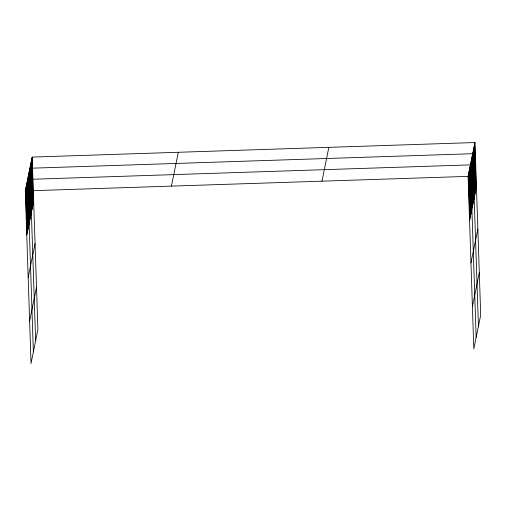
<?xml version="1.0" encoding="UTF-8"?>
<svg xmlns="http://www.w3.org/2000/svg" width="506" height="506" viewBox="0 0 506 506"><rect width="100%" height="100%" fill="white"/><g stroke="black" fill="none" stroke-linecap="round" stroke-linejoin="round"><path stroke-width="0.76" d="M32.182 157.088L37.906 329.627L31.024 363.46L25.3 190.92L32.182 157.088L474.976 142.54L480.7 315.08L473.818 348.912L468.094 176.373L474.976 142.54M26.767 235.069L33.643 201.236M28.172 277.44L35.053 243.607M29.62 321.089L36.502 287.256M171.42 186.119L178.302 152.287M321.974 181.173L328.856 147.341M469.562 220.521L476.443 186.689M470.966 262.892L477.847 229.06M472.414 306.541L479.296 272.709M25.3 190.92L468.094 176.373M474.691 143.932L476.159 188.08M474.407 145.33L475.874 189.478M474.122 146.727L475.589 190.876M473.844 148.119L475.305 192.267M473.559 149.517L475.02 193.665M473.274 150.914L474.736 195.063M472.99 152.306L474.451 196.454M478.429 326.243L472.705 153.704L29.911 168.251L35.635 340.791M472.421 155.102L473.888 199.25M472.136 156.493L473.603 200.642M471.851 157.891L473.319 202.039M471.573 159.289L473.034 203.431M471.288 160.68L472.749 204.829M471.004 162.078L472.465 206.227M470.719 163.476L472.18 207.618M476.159 337.413L470.435 164.867L27.64 179.415L33.364 351.961M470.144 166.303L471.605 210.452M469.853 167.745L471.314 211.894M469.555 169.181L471.023 213.33M469.264 170.617L470.732 214.765M468.973 172.059L470.435 216.207M468.682 173.495L470.144 217.643M468.385 174.931L469.853 219.079M31.897 158.479L33.364 202.628M31.612 159.877L33.08 204.026M31.328 161.275L32.795 205.423M31.043 162.666L32.51 206.815M30.758 164.064L32.226 208.213M30.48 165.462L31.941 209.61M30.196 166.853L31.657 211.002M29.626 169.649L31.094 213.798M29.342 171.041L30.809 215.189M29.057 172.438L30.524 216.587M28.772 173.836L30.24 217.978M28.488 175.228L29.955 219.376M28.209 176.626L29.671 220.774M27.925 178.017L29.386 222.166M27.349 180.851L28.81 224.999M27.052 182.293L28.519 226.441M26.761 183.729L28.228 227.877M26.47 185.164L27.931 229.313M26.179 186.606L27.64 230.755M25.882 188.042L27.349 232.191M25.591 189.478L27.058 233.627"/></g></svg>
